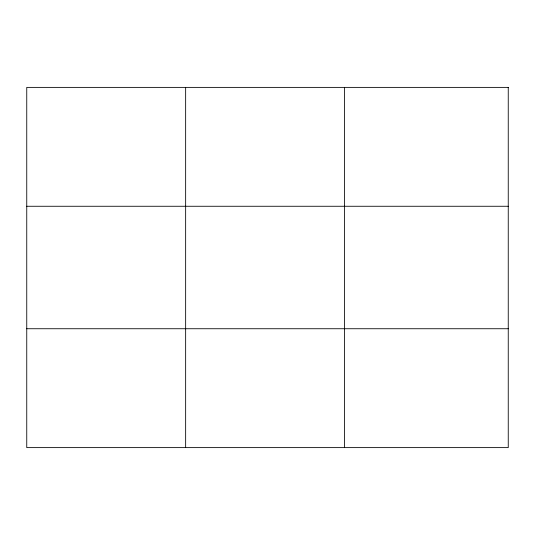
<?xml version="1.0" encoding="UTF-8"?>
<svg xmlns="http://www.w3.org/2000/svg" width="535" height="535" viewBox="0 0 535 535"><rect width="100%" height="100%" fill="white"/><g stroke="black" fill="none" stroke-linecap="round" stroke-linejoin="round"><path stroke-width="0.8" d="M185.645 87.386L185.645 447.614M344.54 87.386L344.54 447.614M26.75 206.263L508.25 206.263M26.75 328.737L508.25 328.737M508.25 87.386L508.25 447.614L26.75 447.614L26.75 87.386L508.25 87.386"/></g></svg>
